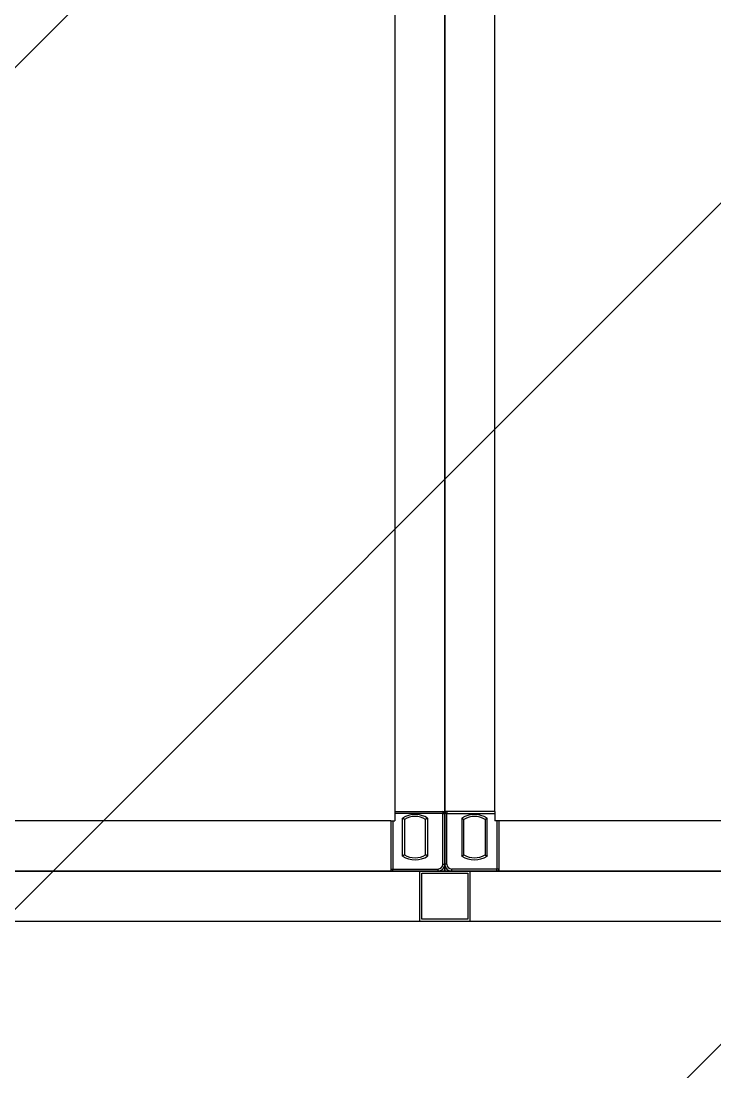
# Model space of a CAD drawing. Header units: millimetres. Extents: x 4133871 to 4440428, y -545651 to -495191.
# Drawn here: x 4277261.5 to 4277386.3, y -500579.2 to -500390.3 of the extents above; entities that cross this region are included whole.
import ezdxf

# ---------------------------------------------------------------- set-up
doc = ezdxf.new("R2010")
doc.units = ezdxf.units.MM
doc.header["$LTSCALE"] = 60
doc.layers.add('3', color=3, linetype='Continuous')

# ---------------------------------------------------------------- blocks, each defined once
blk = doc.blocks.new('KEY PLAN_NEW')
at = {"color": 253}
for p, q in [((-1226.862, -1135.504), (-1226.862, -1428.384)), ((-1220.862, -1428.384), (-1220.862, -1135.504)), ((-1226.862, -1428.384), (-1226.862, -1428.944)), ((-1220.862, -1428.384), (-1220.862, -1428.944)), ((-1227.102, -1428.944), (-1280.622, -1428.944)), ((-1227.102, -1428.944), (-1226.862, -1428.944)), ((-1220.622, -1428.944), (-1220.862, -1428.944)), ((-1167.102, -1428.944), (-1220.622, -1428.944)), ((-1225.362, -1434.944), (-1225.362, -1431.944)), ((-1222.362, -1431.944), (-1225.362, -1431.944)), ((-1225.242, -1432.064), (-1222.482, -1432.064)), ((-1225.242, -1432.064), (-1222.482, -1432.064)), ((-1225.242, -1434.824), (-1225.242, -1432.064)), ((-1222.482, -1432.064), (-1222.482, -1434.824)), ((-1222.362, -1431.944), (-1222.362, -1434.944)), ((-1280.302, -1434.944), (-987.422, -1434.944)), ((-1225.362, -1434.944), (-1222.362, -1434.944)), ((-1222.482, -1434.824), (-1225.242, -1434.824))]:
    blk.add_line(p, q, dxfattribs=at)
at = {"color": 253, "linetype": 'Continuous'}
for p, q in [((-1226.862, -1428.384), (-1223.862, -1428.384)), ((-1223.982, -1428.504), (-1226.862, -1428.504)), ((-1226.397, -1431.045), (-1226.397, -1428.782)), ((-1226.277, -1428.849), (-1226.277, -1430.979)), ((-1225.007, -1430.979), (-1225.007, -1428.849)), ((-1224.887, -1428.782), (-1224.887, -1431.045)), ((-1223.982, -1428.384), (-1223.982, -1428.504)), ((-1223.982, -1428.504), (-1223.862, -1428.504)), ((-1223.982, -1431.534), (-1223.982, -1428.504)), ((-1220.862, -1428.384), (-1223.862, -1428.384)), ((-1223.742, -1428.504), (-1223.862, -1428.504)), ((-1223.742, -1428.384), (-1223.742, -1428.504)), ((-1223.742, -1428.504), (-1220.862, -1428.504)), ((-1223.742, -1431.534), (-1223.742, -1428.504)), ((-1222.837, -1428.782), (-1222.837, -1431.045)), ((-1222.717, -1430.979), (-1222.717, -1428.849)), ((-1221.447, -1428.849), (-1221.447, -1430.979)), ((-1221.327, -1431.045), (-1221.327, -1428.782)), ((-1227.102, -1428.944), (-1227.102, -1431.944)), ((-1226.982, -1428.944), (-1226.982, -1431.824)), ((-1220.742, -1428.944), (-1220.742, -1431.824)), ((-1220.622, -1428.944), (-1220.622, -1431.944)), ((-1227.102, -1431.824), (-1226.982, -1431.824)), ((-1226.982, -1431.944), (-1226.982, -1431.824)), ((-1226.982, -1431.824), (-1224.272, -1431.824)), ((-1224.272, -1431.824), (-1224.272, -1431.944)), ((-1223.982, -1431.534), (-1223.862, -1431.534)), ((-1223.982, -1431.824), (-1223.982, -1431.823)), ((-1223.982, -1431.824), (-1223.982, -1431.824)), ((-1223.742, -1431.534), (-1223.862, -1431.534)), ((-1223.742, -1431.824), (-1223.742, -1431.823)), ((-1223.742, -1431.824), (-1223.742, -1431.824)), ((-1223.452, -1431.824), (-1223.452, -1431.944)), ((-1220.742, -1431.824), (-1223.452, -1431.824)), ((-1220.742, -1431.944), (-1220.742, -1431.824)), ((-1220.622, -1431.824), (-1220.742, -1431.824))]:
    blk.add_line(p, q, dxfattribs=at)
at = {"color": 253}
for points in [[(-1283.862, -1131.944), (-1223.862, -1131.944), (-1223.862, -1431.944), (-1283.862, -1431.944)], [(-1223.862, -1131.944), (-1163.862, -1131.944), (-1163.862, -1431.944), (-1223.862, -1431.944)], [(-1283.862, -1491.944), (-1283.862, -1431.944), (-983.862, -1431.944), (-983.862, -1491.944)]]:
    blk.add_lwpolyline(points, close=True, dxfattribs=at)
at = {"color": 253, "linetype": 'Continuous'}
for centre, radius, start, end in [((-1225.642, -1429.914), 1.36, 56.27916, 123.72084), ((-1225.642, -1429.914), 1.24, 59.1964, 120.8036), ((-1223.982, -1428.504), 0.12, 0, 90), ((-1223.742, -1428.504), 0.12, 90, 180), ((-1222.082, -1429.914), 1.36, 56.27916, 123.72084), ((-1222.082, -1429.914), 1.24, 59.1964, 120.8036), ((-1225.642, -1429.914), 1.36, 236.27916, 303.72084), ((-1225.642, -1429.914), 1.24, 239.1964, 300.8036), ((-1222.082, -1429.914), 1.36, 236.27916, 303.72084), ((-1222.082, -1429.914), 1.24, 239.1964, 300.8036), ((-1226.982, -1431.824), 0.12, 180, 270), ((-1224.272, -1431.534), 0.41, 270, 0), ((-1224.272, -1431.534), 0.29, 270, 0), ((-1223.452, -1431.534), 0.41, 180, 270), ((-1223.452, -1431.534), 0.29, 180, 270), ((-1220.742, -1431.824), 0.12, 270, 0)]:
    blk.add_arc(centre, radius, start, end, dxfattribs=at)
for points, knots in [([(-1226.277, -1428.849), (-1226.277, -1428.848, 46), (-1226.278, -1428.848, 46), (-1226.279, -1428.848, 46), (-1226.28, -1428.847, 46), (-1226.28, -1428.847, 46), (-1226.281, -1428.846, 46), (-1226.281, -1428.846, 46), (-1226.282, -1428.846, 46), (-1226.282, -1428.845, 46), (-1226.284, -1428.844, 46), (-1226.285, -1428.844, 46), (-1226.289, -1428.842, 46), (-1226.291, -1428.841, 46), (-1226.294, -1428.839, 46), (-1226.295, -1428.838, 46), (-1226.296, -1428.838, 46), (-1226.297, -1428.837, 46), (-1226.298, -1428.837, 46), (-1226.299, -1428.836, 46), (-1226.301, -1428.835, 46), (-1226.304, -1428.833, 46), (-1226.309, -1428.83, 46), (-1226.312, -1428.829, 46), (-1226.316, -1428.826, 46), (-1226.318, -1428.826, 46), (-1226.32, -1428.824, 46), (-1226.32, -1428.824, 46), (-1226.322, -1428.823, 46), (-1226.323, -1428.823, 46), (-1226.327, -1428.821, 46), (-1226.33, -1428.819, 46), (-1226.336, -1428.815, 46), (-1226.339, -1428.813, 46), (-1226.346, -1428.81, 46), (-1226.35, -1428.808, 46), (-1226.354, -1428.806, 46), (-1226.355, -1428.805, 46), (-1226.357, -1428.804, 46), (-1226.358, -1428.804, 46), (-1226.36, -1428.802, 46), (-1226.362, -1428.801, 46), (-1226.367, -1428.798, 46), (-1226.371, -1428.796, 46), (-1226.378, -1428.792, 46), (-1226.382, -1428.79, 46), (-1226.387, -1428.787, 46), (-1226.389, -1428.786, 46), (-1226.392, -1428.785, 46), (-1226.394, -1428.784, 46), (-1226.395, -1428.783, 46), (-1226.396, -1428.783, 46), (-1226.396, -1428.783, 46), (-1226.397, -1428.782, 46)], [0, 0, 0, 0, 0.06206, 0.12459, 0.12459, 0.155854, 0.155854, 0.171487, 0.171487, 0.187119, 0.187119, 0.249648, 0.249648, 0.312178, 0.312178, 0.343442, 0.343442, 0.359075, 0.359075, 0.374707, 0.374707, 0.437236, 0.437236, 0.499766, 0.499766, 0.53103, 0.53103, 0.546663, 0.546663, 0.562295, 0.562295, 0.624824, 0.624824, 0.687353, 0.687353, 0.749883, 0.749883, 0.765515, 0.765515, 0.781147, 0.781147, 0.812412, 0.812412, 0.874941, 0.874941, 0.937471, 0.937471, 0.968735, 0.968735, 0.984368, 0.992184, 0.992184, 1, 1, 1, 1]), ([(-1224.887, -1428.782), (-1224.887, -1428.783, 46), (-1224.888, -1428.783, 46), (-1224.889, -1428.783, 46), (-1224.89, -1428.784, 46), (-1224.891, -1428.785, 46), (-1224.894, -1428.786, 46), (-1224.896, -1428.787, 46), (-1224.902, -1428.79, 46), (-1224.905, -1428.792, 46), (-1224.913, -1428.796, 46), (-1224.916, -1428.798, 46), (-1224.922, -1428.801, 46), (-1224.923, -1428.802, 46), (-1224.926, -1428.804, 46), (-1224.927, -1428.804, 46), (-1224.929, -1428.805, 46), (-1224.93, -1428.806, 46), (-1224.934, -1428.808, 46), (-1224.937, -1428.81, 46), (-1224.944, -1428.813, 46), (-1224.947, -1428.815, 46), (-1224.954, -1428.819, 46), (-1224.957, -1428.821, 46), (-1224.961, -1428.823, 46), (-1224.962, -1428.823, 46), (-1224.963, -1428.824, 46), (-1224.964, -1428.824, 46), (-1224.966, -1428.826, 46), (-1224.967, -1428.826, 46), (-1224.972, -1428.829, 46), (-1224.974, -1428.83, 46), (-1224.98, -1428.833, 46), (-1224.982, -1428.835, 46), (-1224.985, -1428.836, 46), (-1224.986, -1428.837, 46), (-1224.987, -1428.837, 46), (-1224.987, -1428.838, 46), (-1224.989, -1428.838, 46), (-1224.99, -1428.839, 46), (-1224.993, -1428.841, 46), (-1224.995, -1428.842, 46), (-1224.998, -1428.844, 46), (-1225, -1428.844, 46), (-1225.001, -1428.845, 46), (-1225.002, -1428.846, 46), (-1225.002, -1428.846, 46), (-1225.002, -1428.846, 46), (-1225.003, -1428.847, 46), (-1225.004, -1428.847, 46), (-1225.005, -1428.848, 46), (-1225.006, -1428.848, 46), (-1225.007, -1428.848, 46), (-1225.007, -1428.849, 46)], [0, 0, 0, 0, 0.00782, 0.00782, 0.015639, 0.031279, 0.031279, 0.062557, 0.062557, 0.125114, 0.125114, 0.187671, 0.187671, 0.21895, 0.21895, 0.234589, 0.234589, 0.250228, 0.250228, 0.312785, 0.312785, 0.375342, 0.375342, 0.437899, 0.437899, 0.453538, 0.453538, 0.469178, 0.469178, 0.500456, 0.500456, 0.563013, 0.563013, 0.62557, 0.62557, 0.641209, 0.641209, 0.656849, 0.656849, 0.688127, 0.688127, 0.750684, 0.750684, 0.813241, 0.813241, 0.828881, 0.828881, 0.84452, 0.84452, 0.875798, 0.875798, 0.938355, 1, 1, 1, 1]), ([(-1222.837, -1428.782), (-1222.836, -1428.783, 46), (-1222.836, -1428.783, 46), (-1222.835, -1428.783, 46), (-1222.834, -1428.784, 46), (-1222.832, -1428.785, 46), (-1222.829, -1428.786, 46), (-1222.827, -1428.787, 46), (-1222.822, -1428.79, 46), (-1222.818, -1428.792, 46), (-1222.811, -1428.796, 46), (-1222.807, -1428.798, 46), (-1222.802, -1428.801, 46), (-1222.8, -1428.802, 46), (-1222.798, -1428.804, 46), (-1222.797, -1428.804, 46), (-1222.795, -1428.805, 46), (-1222.794, -1428.806, 46), (-1222.79, -1428.808, 46), (-1222.786, -1428.81, 46), (-1222.779, -1428.813, 46), (-1222.776, -1428.815, 46), (-1222.77, -1428.819, 46), (-1222.767, -1428.821, 46), (-1222.763, -1428.823, 46), (-1222.762, -1428.823, 46), (-1222.76, -1428.824, 46), (-1222.76, -1428.824, 46), (-1222.758, -1428.826, 46), (-1222.756, -1428.826, 46), (-1222.752, -1428.829, 46), (-1222.749, -1428.83, 46), (-1222.744, -1428.833, 46), (-1222.741, -1428.835, 46), (-1222.739, -1428.836, 46), (-1222.738, -1428.837, 46), (-1222.737, -1428.837, 46), (-1222.736, -1428.838, 46), (-1222.735, -1428.838, 46), (-1222.734, -1428.839, 46), (-1222.731, -1428.841, 46), (-1222.729, -1428.842, 46), (-1222.725, -1428.844, 46), (-1222.724, -1428.844, 46), (-1222.722, -1428.845, 46), (-1222.722, -1428.846, 46), (-1222.721, -1428.846, 46), (-1222.721, -1428.846, 46), (-1222.72, -1428.847, 46), (-1222.72, -1428.847, 46), (-1222.719, -1428.848, 46), (-1222.718, -1428.848, 46), (-1222.717, -1428.848, 46), (-1222.717, -1428.849, 46)], [0, 0, 0, 0, 0.00782, 0.00782, 0.015639, 0.031279, 0.031279, 0.062557, 0.062557, 0.125114, 0.125114, 0.187671, 0.187671, 0.21895, 0.21895, 0.234589, 0.234589, 0.250228, 0.250228, 0.312785, 0.312785, 0.375342, 0.375342, 0.437899, 0.437899, 0.453538, 0.453538, 0.469178, 0.469178, 0.500456, 0.500456, 0.563013, 0.563013, 0.62557, 0.62557, 0.641209, 0.641209, 0.656849, 0.656849, 0.688127, 0.688127, 0.750684, 0.750684, 0.813241, 0.813241, 0.828881, 0.828881, 0.84452, 0.84452, 0.875798, 0.875798, 0.938355, 1, 1, 1, 1]), ([(-1221.447, -1428.849), (-1221.447, -1428.848, 46), (-1221.446, -1428.848, 46), (-1221.445, -1428.848, 46), (-1221.444, -1428.847, 46), (-1221.443, -1428.847, 46), (-1221.442, -1428.846, 46), (-1221.442, -1428.846, 46), (-1221.442, -1428.846, 46), (-1221.441, -1428.845, 46), (-1221.44, -1428.844, 46), (-1221.438, -1428.844, 46), (-1221.435, -1428.842, 46), (-1221.433, -1428.841, 46), (-1221.43, -1428.839, 46), (-1221.429, -1428.838, 46), (-1221.427, -1428.838, 46), (-1221.427, -1428.837, 46), (-1221.426, -1428.837, 46), (-1221.425, -1428.836, 46), (-1221.422, -1428.835, 46), (-1221.42, -1428.833, 46), (-1221.414, -1428.83, 46), (-1221.412, -1428.829, 46), (-1221.407, -1428.826, 46), (-1221.406, -1428.826, 46), (-1221.404, -1428.824, 46), (-1221.403, -1428.824, 46), (-1221.402, -1428.823, 46), (-1221.401, -1428.823, 46), (-1221.397, -1428.821, 46), (-1221.394, -1428.819, 46), (-1221.387, -1428.815, 46), (-1221.384, -1428.813, 46), (-1221.377, -1428.81, 46), (-1221.374, -1428.808, 46), (-1221.37, -1428.806, 46), (-1221.369, -1428.805, 46), (-1221.367, -1428.804, 46), (-1221.366, -1428.804, 46), (-1221.363, -1428.802, 46), (-1221.362, -1428.801, 46), (-1221.356, -1428.798, 46), (-1221.353, -1428.796, 46), (-1221.345, -1428.792, 46), (-1221.342, -1428.79, 46), (-1221.336, -1428.787, 46), (-1221.334, -1428.786, 46), (-1221.331, -1428.785, 46), (-1221.33, -1428.784, 46), (-1221.329, -1428.783, 46), (-1221.328, -1428.783, 46), (-1221.327, -1428.783, 46), (-1221.327, -1428.782, 46)], [0, 0, 0, 0, 0.06206, 0.12459, 0.12459, 0.155854, 0.155854, 0.171487, 0.171487, 0.187119, 0.187119, 0.249648, 0.249648, 0.312178, 0.312178, 0.343442, 0.343442, 0.359075, 0.359075, 0.374707, 0.374707, 0.437236, 0.437236, 0.499766, 0.499766, 0.53103, 0.53103, 0.546663, 0.546663, 0.562295, 0.562295, 0.624824, 0.624824, 0.687353, 0.687353, 0.749883, 0.749883, 0.765515, 0.765515, 0.781147, 0.781147, 0.812412, 0.812412, 0.874941, 0.874941, 0.937471, 0.937471, 0.968735, 0.968735, 0.984368, 0.992184, 0.992184, 1, 1, 1, 1]), ([(-1226.277, -1430.979), (-1226.277, -1430.979, 46), (-1226.278, -1430.979, 46), (-1226.279, -1430.98, 46), (-1226.28, -1430.98, 46), (-1226.28, -1430.981, 46), (-1226.281, -1430.981, 46), (-1226.281, -1430.981, 46), (-1226.282, -1430.982, 46), (-1226.282, -1430.982, 46), (-1226.284, -1430.983, 46), (-1226.285, -1430.984, 46), (-1226.289, -1430.985, 46), (-1226.291, -1430.986, 46), (-1226.294, -1430.988, 46), (-1226.295, -1430.989, 46), (-1226.296, -1430.99, 46), (-1226.297, -1430.99, 46), (-1226.298, -1430.991, 46), (-1226.299, -1430.991, 46), (-1226.301, -1430.993, 46), (-1226.304, -1430.994, 46), (-1226.309, -1430.997, 46), (-1226.312, -1430.998, 46), (-1226.316, -1431.001, 46), (-1226.318, -1431.002, 46), (-1226.32, -1431.003, 46), (-1226.32, -1431.003, 46), (-1226.322, -1431.004, 46), (-1226.323, -1431.004, 46), (-1226.327, -1431.007, 46), (-1226.33, -1431.008, 46), (-1226.336, -1431.012, 46), (-1226.339, -1431.014, 46), (-1226.346, -1431.017, 46), (-1226.35, -1431.019, 46), (-1226.354, -1431.022, 46), (-1226.355, -1431.022, 46), (-1226.357, -1431.023, 46), (-1226.358, -1431.024, 46), (-1226.36, -1431.025, 46), (-1226.362, -1431.026, 46), (-1226.367, -1431.029, 46), (-1226.371, -1431.031, 46), (-1226.378, -1431.035, 46), (-1226.382, -1431.037, 46), (-1226.387, -1431.04, 46), (-1226.389, -1431.041, 46), (-1226.392, -1431.042, 46), (-1226.394, -1431.043, 46), (-1226.395, -1431.044, 46), (-1226.396, -1431.044, 46), (-1226.396, -1431.045, 46), (-1226.397, -1431.045, 46)], [0, 0, 0, 0, 0.06206, 0.12459, 0.12459, 0.155854, 0.155854, 0.171487, 0.171487, 0.187119, 0.187119, 0.249648, 0.249648, 0.312178, 0.312178, 0.343442, 0.343442, 0.359075, 0.359075, 0.374707, 0.374707, 0.437236, 0.437236, 0.499766, 0.499766, 0.53103, 0.53103, 0.546663, 0.546663, 0.562295, 0.562295, 0.624824, 0.624824, 0.687353, 0.687353, 0.749883, 0.749883, 0.765515, 0.765515, 0.781147, 0.781147, 0.812412, 0.812412, 0.874941, 0.874941, 0.937471, 0.937471, 0.968735, 0.968735, 0.984368, 0.992184, 0.992184, 1, 1, 1, 1]), ([(-1224.887, -1431.045), (-1224.887, -1431.045, 46), (-1224.888, -1431.044, 46), (-1224.889, -1431.044, 46), (-1224.89, -1431.043, 46), (-1224.891, -1431.042, 46), (-1224.894, -1431.041, 46), (-1224.896, -1431.04, 46), (-1224.902, -1431.037, 46), (-1224.905, -1431.035, 46), (-1224.913, -1431.031, 46), (-1224.916, -1431.029, 46), (-1224.922, -1431.026, 46), (-1224.923, -1431.025, 46), (-1224.926, -1431.024, 46), (-1224.927, -1431.023, 46), (-1224.929, -1431.022, 46), (-1224.93, -1431.022, 46), (-1224.934, -1431.019, 46), (-1224.937, -1431.017, 46), (-1224.944, -1431.014, 46), (-1224.947, -1431.012, 46), (-1224.954, -1431.008, 46), (-1224.957, -1431.007, 46), (-1224.961, -1431.004, 46), (-1224.962, -1431.004, 46), (-1224.963, -1431.003, 46), (-1224.964, -1431.003, 46), (-1224.966, -1431.002, 46), (-1224.967, -1431.001, 46), (-1224.972, -1430.998, 46), (-1224.974, -1430.997, 46), (-1224.98, -1430.994, 46), (-1224.982, -1430.993, 46), (-1224.985, -1430.991, 46), (-1224.986, -1430.991, 46), (-1224.987, -1430.99, 46), (-1224.987, -1430.99, 46), (-1224.989, -1430.989, 46), (-1224.99, -1430.988, 46), (-1224.993, -1430.986, 46), (-1224.995, -1430.985, 46), (-1224.998, -1430.984, 46), (-1225, -1430.983, 46), (-1225.001, -1430.982, 46), (-1225.002, -1430.982, 46), (-1225.002, -1430.981, 46), (-1225.002, -1430.981, 46), (-1225.003, -1430.981, 46), (-1225.004, -1430.98, 46), (-1225.005, -1430.98, 46), (-1225.006, -1430.979, 46), (-1225.007, -1430.979, 46), (-1225.007, -1430.979, 46)], [0, 0, 0, 0, 0.00782, 0.00782, 0.015639, 0.031279, 0.031279, 0.062557, 0.062557, 0.125114, 0.125114, 0.187671, 0.187671, 0.21895, 0.21895, 0.234589, 0.234589, 0.250228, 0.250228, 0.312785, 0.312785, 0.375342, 0.375342, 0.437899, 0.437899, 0.453538, 0.453538, 0.469178, 0.469178, 0.500456, 0.500456, 0.563013, 0.563013, 0.62557, 0.62557, 0.641209, 0.641209, 0.656849, 0.656849, 0.688127, 0.688127, 0.750684, 0.750684, 0.813241, 0.813241, 0.828881, 0.828881, 0.84452, 0.84452, 0.875798, 0.875798, 0.938355, 1, 1, 1, 1]), ([(-1222.837, -1431.045), (-1222.836, -1431.045, 46), (-1222.836, -1431.044, 46), (-1222.835, -1431.044, 46), (-1222.834, -1431.043, 46), (-1222.832, -1431.042, 46), (-1222.829, -1431.041, 46), (-1222.827, -1431.04, 46), (-1222.822, -1431.037, 46), (-1222.818, -1431.035, 46), (-1222.811, -1431.031, 46), (-1222.807, -1431.029, 46), (-1222.802, -1431.026, 46), (-1222.8, -1431.025, 46), (-1222.798, -1431.024, 46), (-1222.797, -1431.023, 46), (-1222.795, -1431.022, 46), (-1222.794, -1431.022, 46), (-1222.79, -1431.019, 46), (-1222.786, -1431.017, 46), (-1222.779, -1431.014, 46), (-1222.776, -1431.012, 46), (-1222.77, -1431.008, 46), (-1222.767, -1431.007, 46), (-1222.763, -1431.004, 46), (-1222.762, -1431.004, 46), (-1222.76, -1431.003, 46), (-1222.76, -1431.003, 46), (-1222.758, -1431.002, 46), (-1222.756, -1431.001, 46), (-1222.752, -1430.998, 46), (-1222.749, -1430.997, 46), (-1222.744, -1430.994, 46), (-1222.741, -1430.993, 46), (-1222.739, -1430.991, 46), (-1222.738, -1430.991, 46), (-1222.737, -1430.99, 46), (-1222.736, -1430.99, 46), (-1222.735, -1430.989, 46), (-1222.734, -1430.988, 46), (-1222.731, -1430.986, 46), (-1222.729, -1430.985, 46), (-1222.725, -1430.984, 46), (-1222.724, -1430.983, 46), (-1222.722, -1430.982, 46), (-1222.722, -1430.982, 46), (-1222.721, -1430.981, 46), (-1222.721, -1430.981, 46), (-1222.72, -1430.981, 46), (-1222.72, -1430.98, 46), (-1222.719, -1430.98, 46), (-1222.718, -1430.979, 46), (-1222.717, -1430.979, 46), (-1222.717, -1430.979, 46)], [0, 0, 0, 0, 0.00782, 0.00782, 0.015639, 0.031279, 0.031279, 0.062557, 0.062557, 0.125114, 0.125114, 0.187671, 0.187671, 0.21895, 0.21895, 0.234589, 0.234589, 0.250228, 0.250228, 0.312785, 0.312785, 0.375342, 0.375342, 0.437899, 0.437899, 0.453538, 0.453538, 0.469178, 0.469178, 0.500456, 0.500456, 0.563013, 0.563013, 0.62557, 0.62557, 0.641209, 0.641209, 0.656849, 0.656849, 0.688127, 0.688127, 0.750684, 0.750684, 0.813241, 0.813241, 0.828881, 0.828881, 0.84452, 0.84452, 0.875798, 0.875798, 0.938355, 1, 1, 1, 1]), ([(-1221.447, -1430.979), (-1221.447, -1430.979, 46), (-1221.446, -1430.979, 46), (-1221.445, -1430.98, 46), (-1221.444, -1430.98, 46), (-1221.443, -1430.981, 46), (-1221.442, -1430.981, 46), (-1221.442, -1430.981, 46), (-1221.442, -1430.982, 46), (-1221.441, -1430.982, 46), (-1221.44, -1430.983, 46), (-1221.438, -1430.984, 46), (-1221.435, -1430.985, 46), (-1221.433, -1430.986, 46), (-1221.43, -1430.988, 46), (-1221.429, -1430.989, 46), (-1221.427, -1430.99, 46), (-1221.427, -1430.99, 46), (-1221.426, -1430.991, 46), (-1221.425, -1430.991, 46), (-1221.422, -1430.993, 46), (-1221.42, -1430.994, 46), (-1221.414, -1430.997, 46), (-1221.412, -1430.998, 46), (-1221.407, -1431.001, 46), (-1221.406, -1431.002, 46), (-1221.404, -1431.003, 46), (-1221.403, -1431.003, 46), (-1221.402, -1431.004, 46), (-1221.401, -1431.004, 46), (-1221.397, -1431.007, 46), (-1221.394, -1431.008, 46), (-1221.387, -1431.012, 46), (-1221.384, -1431.014, 46), (-1221.377, -1431.017, 46), (-1221.374, -1431.019, 46), (-1221.37, -1431.022, 46), (-1221.369, -1431.022, 46), (-1221.367, -1431.023, 46), (-1221.366, -1431.024, 46), (-1221.363, -1431.025, 46), (-1221.362, -1431.026, 46), (-1221.356, -1431.029, 46), (-1221.353, -1431.031, 46), (-1221.345, -1431.035, 46), (-1221.342, -1431.037, 46), (-1221.336, -1431.04, 46), (-1221.334, -1431.041, 46), (-1221.331, -1431.042, 46), (-1221.33, -1431.043, 46), (-1221.329, -1431.044, 46), (-1221.328, -1431.044, 46), (-1221.327, -1431.045, 46), (-1221.327, -1431.045, 46)], [0, 0, 0, 0, 0.06206, 0.12459, 0.12459, 0.155854, 0.155854, 0.171487, 0.171487, 0.187119, 0.187119, 0.249648, 0.249648, 0.312178, 0.312178, 0.343442, 0.343442, 0.359075, 0.359075, 0.374707, 0.374707, 0.437236, 0.437236, 0.499766, 0.499766, 0.53103, 0.53103, 0.546663, 0.546663, 0.562295, 0.562295, 0.624824, 0.624824, 0.687353, 0.687353, 0.749883, 0.749883, 0.765515, 0.765515, 0.781147, 0.781147, 0.812412, 0.812412, 0.874941, 0.874941, 0.937471, 0.937471, 0.968735, 0.968735, 0.984368, 0.992184, 0.992184, 1, 1, 1, 1])]:
    blk.add_open_spline(points, degree=3, knots=knots, dxfattribs=at)

msp = doc.modelspace()

# ---------------------------------------------------------------- hatches: boundary and pattern name
at = {"layer": '3'}
h = msp.add_hatch(dxfattribs=at)
h.set_pattern_fill('ANSI31', color=256, scale=855.36)
h.set_pattern_definition([(45, (64725.06, -107751.94), (-75.603857, 75.603857), [])])
h.paths.add_polyline_path([(4276337.71, -500083.05), (4276517.71, -500083.05), (4276517.71, -499723.05), (4277057.71, -499723.05), (4277057.71, -499543.05), (4278157.71, -499543.05), (4278157.71, -499665.45), (4278998.07, -499665.45), (4278998.07, -500263.05), (4279057.71, -500263.05), (4279057.71, -501723.05), (4277806.71, -501723.05), (4277806.71, -501727.55), (4277797.71, -501727.55), (4277797.71, -501903.05), (4277237.71, -501903.05), (4277237.71, -501543.05), (4276877.71, -501543.05), (4276877.71, -501183.05), (4276517.71, -501183.05), (4276517.71, -500823.05), (4275977.71, -500823.05), (4275977.71, -500443.05), (4276337.71, -500443.05)])

# ---------------------------------------------------------------- block references
at = {"xscale": 3, "yscale": 3, "zscale": 3}
msp.add_blockref('KEY PLAN_NEW', (4281009.3, -496247.22), dxfattribs=at)

doc.saveas('drawing.dxf')
